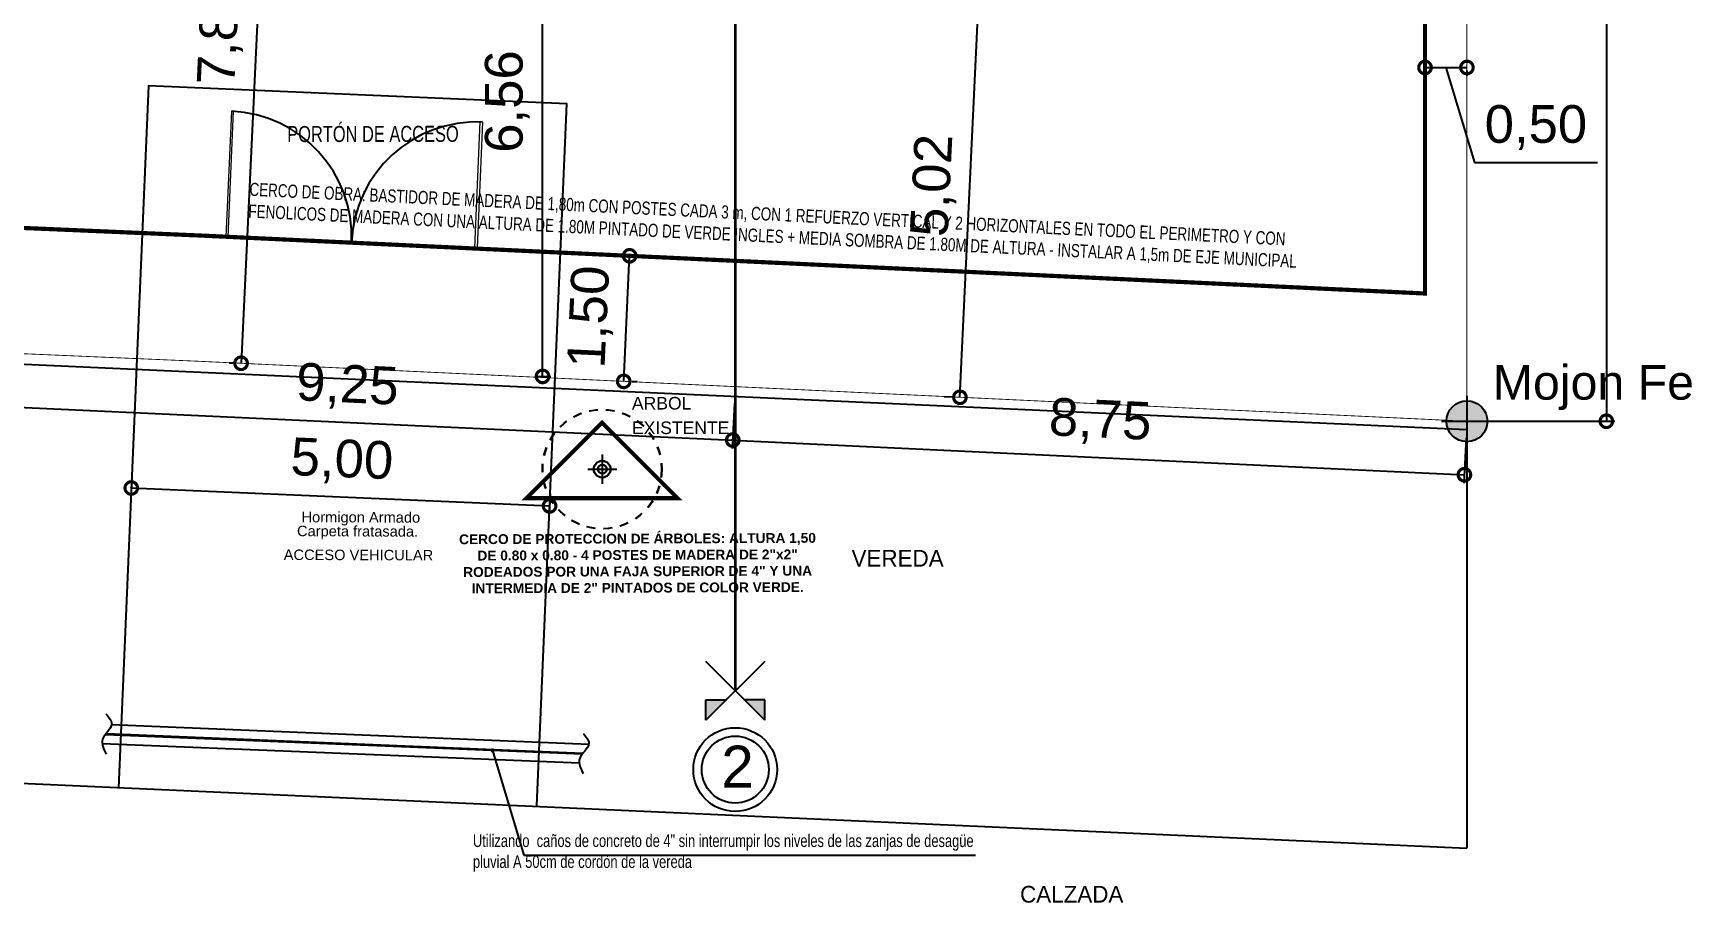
# Model space of a CAD drawing. Header units: millimetres. Extents: x 267 to 536, y -193 to 59.
# Drawn here: x 516.3 to 536.1, y -190.64 to -180.26 of the extents above; entities that cross this region are included whole.
import ezdxf
from ezdxf.enums import TextEntityAlignment as Align

# ---------------------------------------------------------------- set-up
doc = ezdxf.new("R2010")
doc.units = ezdxf.units.MM
doc.header["$LTSCALE"] = 20
for name, pattern in [('BORDER2', [0.875, 0.25, -0.125, 0.25, -0.125, 0, -0.125]), ('CENTRO', [50.8, 31.75, -6.35, 6.35, -6.35]), ('HIDD-CH', [0.1875, 0.125, -0.0625]), ('HIDDEN', [0.375, 0.25, -0.125])]:
    doc.linetypes.add(name, pattern=pattern)
for name, color, linetype in [('-lote y retiros', 1, 'Continuous'), ('-muros', 3, 'Continuous'), ('005', 240, 'Continuous'), ('005TEXTO220', 220, 'Continuous'), ('022A°A°', 150, 'Continuous'), ('02AGUA FRIA170', 170, 'Continuous'), ('02TEXTO220', 220, 'Continuous'), ('04', 4, 'Continuous'), ('arboles', 2, 'Continuous'), ('B-REFERENCIAS', 1, 'Continuous'), ('PDF_Arbol', 7, 'Continuous'), ('siluetas', 4, 'Continuous')]:
    doc.layers.add(name, color=color, linetype=linetype)
doc.layers.add('00 - EJES DE REPLANTEO', color=7, linetype='Continuous', true_color=0xf50000)
doc.layers.add('new', color=7, linetype='Continuous', true_color=0xf50000)
doc.layers.add('02', color=2, linetype='Continuous', lineweight=15)
doc.layers.add('03', color=3, linetype='Continuous', lineweight=30)
doc.styles.add('Arial', font='arial.ttf', dxfattribs={"height": 0.15})
doc.styles.add('Arial_1', font='arial.ttf', dxfattribs={"height": 0.002381})
doc.styles.add('BOOK', font='BKANT.TTF')
doc.styles.get("Standard").update_dxf_attribs({"font": 'arial.ttf'})
doc.styles.add('SWIS', font='swisscl.ttf')
doc.dimstyles.new('100', dxfattribs={"dimscale": 0, "dimtxt": 0.25, "dimasz": 0.2, "dimexe": 0.1, "dimexo": 0.25, "dimgap": 0.1, "dimtad": 1, "dimzin": 0, "dimdsep": 46, "dimtxsty": 'SWIS', "dimblk": 'ARCHTICK', "dimcen": 0.2, "dimdle": 0.25, "dimclrd": 1, "dimclre": 8, "dimclrt": 1, "dimazin": 0, "dimtfac": 1, "dimtix": 1, "dimtofl": 0, "dimtmove": 1, "dimatfit": 0, "dimfxl": 1, "dimtolj": 1, "dimtzin": 0, "dimlwd": -1, "dimlwe": -1, "dimarcsym": 0})
doc.dimstyles.new('H', dxfattribs={"dimtxt": 0.45, "dimasz": 0.3, "dimexe": 0.1, "dimexo": 0.2, "dimgap": 0.15, "dimtad": 1, "dimzin": 0, "dimtxsty": 'Standard', "dimblk": 'DOTSMALL', "dimcen": 0, "dimclrd": 256, "dimclre": 256, "dimaunit": 1, "dimadec": 3, "dimazin": 0, "dimtfac": 1, "dimtofl": 0, "dimtmove": 1, "dimatfit": 2, "dimldrblk": 'DOTSMALL', "dimfxl": 0.18, "dimtolj": 1, "dimtzin": 0, "dimlwd": -1, "dimlwe": -1, "dimarcsym": 2})
doc.dimstyles.get("Standard").update_dxf_attribs({"dimtxt": 0.18, "dimasz": 0.18, "dimexe": 0.18, "dimexo": 0.0625, "dimgap": 0.09, "dimtad": 0, "dimtih": 1, "dimtoh": 1, "dimdec": 4, "dimzin": 0, "dimdsep": 46, "dimtxsty": 'Standard', "dimcen": 0.09, "dimadec": 0, "dimazin": 0, "dimtfac": 1, "dimtdec": 4, "dimtofl": 0, "dimtmove": 0, "dimatfit": 3, "dimfxl": 1, "dimtolj": 1, "dimtzin": 0, "dimarcsym": 0})

# ---------------------------------------------------------------- blocks, each defined once
blk = doc.blocks.new('ejes de replanteo')
at = {"layer": '02AGUA FRIA170'}
h = blk.add_hatch(color=256, dxfattribs=at)
h.dxf.hatch_style = 1
h.paths.add_polyline_path([(20.168, 3.445), (20.418, 3.695), (20.168, 3.695)])
h = blk.add_hatch(color=256, dxfattribs=at)
h.dxf.hatch_style = 1
h.paths.add_polyline_path([(20.875, 3.445), (20.875, 3.695), (20.625, 3.695)])
for p, q in [((20.875, 4.142), (20.168, 3.445)), ((20.875, 3.445), (20.168, 4.142)), ((20.168, 3.445), (20.168, 3.685)), ((20.168, 3.685), (20.418, 3.685)), ((20.875, 3.685), (20.625, 3.685)), ((20.875, 3.445), (20.875, 3.685))]:
    blk.add_line(p, q, dxfattribs=at)
at = {"layer": '02AGUA FRIA170', "linetype": 'BORDER2', "const_width": 0.03}
blk.add_lwpolyline([(20.521, 38.897), (20.521, 3.794)], dxfattribs=at)
at = {"layer": '02AGUA FRIA170'}
for radius in [0.5, 0.4]:
    blk.add_circle((20.521, 2.853), radius, dxfattribs=at)
at = {"layer": '02AGUA FRIA170', "style": 'Arial'}
blk.add_text('2', height=0.5, dxfattribs=at).set_placement((20.354, 2.639))
blk = doc.blocks.new('MOJON')
at = {"layer": '00 - EJES DE REPLANTEO', "transparency": 33554495}
h = blk.add_hatch(color=254, dxfattribs=at)
h.dxf.hatch_style = 1
edge = h.paths.add_edge_path()
edge.add_arc((6849.914, 2586.609), 0.375, 0, 360)
at = {"layer": '00 - EJES DE REPLANTEO'}
for points in [[(6849.914, 2587.077), (6849.914, 2586.14)], [(6849.445, 2586.609), (6850.383, 2586.609)]]:
    blk.add_lwpolyline(points, dxfattribs=at)
blk.add_circle((6849.914, 2586.609), 0.375, dxfattribs=at)
blk = doc.blocks.new('_DotSmall')
at = {"color": 0, "linetype": 'ByBlock', "const_width": 0.5}
blk.add_lwpolyline([(-0.0625, 0, 1), (0.0625, 0, 1)], format="xyb", close=True, dxfattribs=at)
blk = doc.blocks.new('*D244')
at = {"layer": 'Defpoints', "color": 0, "transparency": 16777216}
for p in [(533.358, -173.389), (533.418, -184.893), (535.083, -184.893)]:
    blk.add_point(p, dxfattribs=at)
at = {"layer": 'new', "linetype": 'Continuous', "transparency": 16777216}
for p, q in [((533.558, -173.389), (535.183, -173.389)), ((535.083, -173.389), (535.083, -184.893)), ((533.618, -184.893), (535.183, -184.893))]:
    blk.add_line(p, q, dxfattribs=at)
at = {"layer": 'new', "transparency": 16777216, "xscale": 0.3, "yscale": 0.3, "zscale": 0.3}
for p, rotation in [((535.083, -173.389), 90), ((535.083, -184.893), 270)]:
    blk.add_blockref('_DotSmall', p, dxfattribs=dict(at, rotation=rotation))
at = {"layer": 'new', "color": 0, "transparency": 16777216, "insert": (534.662, -179.141), "char_height": 0.45, "attachment_point": 5, "rotation": 90}
blk.add_mtext('\\A1;11,50', dxfattribs=at)
blk = doc.blocks.new('*D247')
at = {"layer": 'Defpoints', "color": 0, "transparency": 16777216}
for p in [(515.437, -184.055), (524.681, -184.48), (524.652, -185.118)]:
    blk.add_point(p, dxfattribs=at)
at = {"layer": 'new', "linetype": 'Continuous', "transparency": 16777216}
for p, q in [((515.428, -184.255), (515.403, -184.793)), ((515.408, -184.693), (524.652, -185.118)), ((524.672, -184.68), (524.647, -185.218))]:
    blk.add_line(p, q, dxfattribs=at)
at = {"layer": 'new', "transparency": 16777216, "xscale": 0.3, "yscale": 0.3, "zscale": 0.3}
for p, rotation in [((515.408, -184.693), 177.3667596572945), ((524.652, -185.118), 357.3667596572945)]:
    blk.add_blockref('_DotSmall', p, dxfattribs=dict(at, rotation=rotation))
at = {"layer": 'new', "color": 0, "transparency": 16777216, "insert": (520.049, -184.486), "char_height": 0.45, "attachment_point": 5, "rotation": 357.3668}
blk.add_mtext('\\A1;9,25', dxfattribs=at)
blk = doc.blocks.new('*D248')
at = {"layer": 'Defpoints', "color": 0, "transparency": 16777216}
for p in [(524.681, -184.48), (533.418, -184.893), (533.388, -185.532)]:
    blk.add_point(p, dxfattribs=at)
at = {"layer": 'new', "linetype": 'Continuous', "transparency": 16777216}
for p, q in [((524.672, -184.68), (524.646, -185.218)), ((524.651, -185.118), (533.388, -185.532)), ((533.408, -185.093), (533.383, -185.632))]:
    blk.add_line(p, q, dxfattribs=at)
at = {"layer": 'new', "transparency": 16777216, "xscale": 0.3, "yscale": 0.3, "zscale": 0.3}
for p, rotation in [((524.651, -185.118), 177.2906453597542), ((533.388, -185.532), 357.2906453597543)]:
    blk.add_blockref('_DotSmall', p, dxfattribs=dict(at, rotation=rotation))
at = {"layer": 'new', "color": 0, "transparency": 16777216, "insert": (529.039, -184.905), "char_height": 0.45, "attachment_point": 5, "rotation": 357.2906}
blk.add_mtext('\\A1;8,75', dxfattribs=at)
blk = doc.blocks.new('_ArchTick')
at = {"color": 0, "linetype": 'ByBlock', "const_width": 0.15}
blk.add_lwpolyline([(-0.5, -0.5), (0.5, 0.5)], dxfattribs=at)
blk = doc.blocks.new('*D212')
at = {"layer": '-muros', "color": 1, "transparency": 16777216}
blk.add_arc((524.681, -173.389), 1.041, 0, 90, dxfattribs=at)
at = {"layer": 'Defpoints', "color": 0, "transparency": 16777216}
for p in [(524.681, -149.73), (525.583, -172.868), (515.224, -173.389), (536.07, -173.389), (524.681, -187.197)]:
    blk.add_point(p, dxfattribs=at)
at = {"layer": '-muros', "color": 1, "transparency": 16777216, "xscale": 0.2, "yscale": 0.2, "zscale": 0.2}
for p, rotation in [((524.681, -172.348), 179.9999999999998), ((525.722, -173.389), 270.0000000000001)]:
    blk.add_blockref('_ArchTick', p, dxfattribs=dict(at, rotation=rotation))
at = {"layer": '-muros', "color": 1, "transparency": 16777216, "insert": (525.579, -172.491), "char_height": 0.25, "attachment_point": 5, "rotation": 315, "style": 'SWIS'}
blk.add_mtext('\\A1;90.00°', dxfattribs=at)
blk = doc.blocks.new('*D240')
at = {"layer": 'Defpoints', "color": 0, "transparency": 16777216}
for p in [(517.483, -185.344), (522.479, -185.558), (522.464, -185.904)]:
    blk.add_point(p, dxfattribs=at)
at = {"layer": 'new', "linetype": 'Continuous', "transparency": 16777216}
for p, q in [((517.475, -185.544), (517.464, -185.79)), ((517.469, -185.69), (522.464, -185.904)), ((522.47, -185.758), (522.46, -186.004))]:
    blk.add_line(p, q, dxfattribs=at)
at = {"layer": 'new', "transparency": 16777216, "xscale": 0.3, "yscale": 0.3, "zscale": 0.3}
for p, rotation in [((517.469, -185.69), 177.5407760345747), ((522.464, -185.904), 357.5407760345747)]:
    blk.add_blockref('_DotSmall', p, dxfattribs=dict(at, rotation=rotation))
at = {"layer": 'new', "color": 0, "transparency": 16777216, "insert": (519.984, -185.377), "char_height": 0.45, "attachment_point": 5, "rotation": 357.5408}
blk.add_mtext('\\A1;5,00', dxfattribs=at)
blk = doc.blocks.new('*D241')
at = {"layer": 'Defpoints', "color": 0, "transparency": 16777216}
for p in [(523.382, -182.917), (523.42, -182.918), (523.311, -184.415)]:
    blk.add_point(p, dxfattribs=at)
at = {"layer": 'new', "linetype": 'Continuous', "transparency": 16777216}
for p, q in [((523.349, -184.417), (523.42, -182.918)), ((523.582, -182.926), (523.52, -182.923)), ((523.511, -184.424), (523.449, -184.422))]:
    blk.add_line(p, q, dxfattribs=at)
at = {"layer": 'new', "transparency": 16777216, "xscale": 0.3, "yscale": 0.3, "zscale": 0.3}
for p, rotation in [((523.42, -182.918), 87.29064535206135), ((523.349, -184.417), 267.2906453520613)]:
    blk.add_blockref('_DotSmall', p, dxfattribs=dict(at, rotation=rotation))
at = {"layer": 'new', "color": 0, "transparency": 16777216, "insert": (522.965, -183.648), "char_height": 0.45, "attachment_point": 5, "rotation": 87.2906}
blk.add_mtext('\\A1;1,50', dxfattribs=at)
blk = doc.blocks.new('*D237')
at = {"layer": 'Defpoints', "color": 0, "transparency": 16777216}
for p in [(532.918, -180.505), (533.418, -180.505), (533.418, -180.67)]:
    blk.add_point(p, dxfattribs=at)
at = {"layer": 'new', "linetype": 'Continuous', "transparency": 16777216}
for p, q in [((532.918, -180.67), (533.418, -180.67)), ((532.918, -180.705), (532.918, -180.77)), ((533.168, -180.67), (533.509, -181.806)), ((533.418, -180.705), (533.418, -180.77)), ((533.509, -181.806), (534.976, -181.806))]:
    blk.add_line(p, q, dxfattribs=at)
at = {"layer": 'new', "transparency": 16777216, "xscale": 0.3, "yscale": 0.3, "zscale": 0.3, "rotation": 180}
blk.add_blockref('_DotSmall', (532.918, -180.67), dxfattribs=at)
at = {"layer": 'new', "transparency": 16777216, "xscale": 0.3, "yscale": 0.3, "zscale": 0.3}
blk.add_blockref('_DotSmall', (533.418, -180.67), dxfattribs=at)
at = {"layer": 'new', "color": 0, "transparency": 16777216, "insert": (534.242, -181.386), "char_height": 0.45, "attachment_point": 5}
blk.add_mtext('\\A1;0,50', dxfattribs=at)
blk = doc.blocks.new('*D228')
at = {"layer": 'Defpoints', "color": 0, "transparency": 16777216}
for p in [(519.208, -176.376), (518.78, -184.201), (518.838, -184.203)]:
    blk.add_point(p, dxfattribs=at)
at = {"layer": 'new', "linetype": 'Continuous', "transparency": 16777216}
for p, q in [((519.15, -176.373), (518.78, -184.201)), ((519.008, -176.366), (519.051, -176.369)), ((518.638, -184.194), (518.68, -184.196))]:
    blk.add_line(p, q, dxfattribs=at)
at = {"layer": 'new', "transparency": 16777216, "xscale": 0.3, "yscale": 0.3, "zscale": 0.3}
for p, rotation in [((519.15, -176.373), 87.29064535206497), ((518.78, -184.201), 267.290645352065)]:
    blk.add_blockref('_DotSmall', p, dxfattribs=dict(at, rotation=rotation))
at = {"layer": 'new', "color": 0, "transparency": 16777216, "insert": (518.545, -180.267), "char_height": 0.45, "attachment_point": 5, "rotation": 87.2906}
blk.add_mtext('\\A1;7,84', dxfattribs=at)
blk = doc.blocks.new('*D229')
at = {"layer": 'Defpoints', "color": 0, "transparency": 16777216}
for p in [(522.098, -177.794), (522.38, -177.794), (522.098, -184.358)]:
    blk.add_point(p, dxfattribs=at)
at = {"layer": 'new', "linetype": 'Continuous', "transparency": 16777216}
for p, q in [((522.298, -177.794), (522.48, -177.794)), ((522.38, -184.358), (522.38, -177.794)), ((522.298, -184.358), (522.48, -184.358))]:
    blk.add_line(p, q, dxfattribs=at)
at = {"layer": 'new', "transparency": 16777216, "xscale": 0.3, "yscale": 0.3, "zscale": 0.3}
for p, rotation in [((522.38, -177.794), 90), ((522.38, -184.358), 270)]:
    blk.add_blockref('_DotSmall', p, dxfattribs=dict(at, rotation=rotation))
at = {"layer": 'new', "color": 0, "transparency": 16777216, "insert": (521.959, -181.076), "char_height": 0.45, "attachment_point": 5, "rotation": 90}
blk.add_mtext('\\A1;6,56', dxfattribs=at)
blk = doc.blocks.new('*D230')
at = {"layer": 'Defpoints', "color": 0, "transparency": 16777216}
for p in [(527.601, -179.592), (527.612, -179.593), (527.374, -184.607)]:
    blk.add_point(p, dxfattribs=at)
at = {"layer": 'new', "linetype": 'Continuous', "transparency": 16777216}
for p, q in [((527.364, -184.607), (527.601, -179.592)), ((527.412, -179.583), (527.501, -179.588)), ((527.175, -184.598), (527.264, -184.602))]:
    blk.add_line(p, q, dxfattribs=at)
at = {"layer": 'new', "transparency": 16777216, "xscale": 0.3, "yscale": 0.3, "zscale": 0.3}
for p, rotation in [((527.601, -179.592), 87.29064535206469), ((527.364, -184.607), 267.2906453520647)]:
    blk.add_blockref('_DotSmall', p, dxfattribs=dict(at, rotation=rotation))
at = {"layer": 'new', "color": 0, "transparency": 16777216, "insert": (527.062, -182.08), "char_height": 0.45, "attachment_point": 5, "rotation": 87.2906}
blk.add_mtext('\\A1;5,02', dxfattribs=at)

msp = doc.modelspace()

# ---------------------------------------------------------------- linework, layer by layer
at = {"layer": '-lote y retiros', "linetype": 'CENTRO', "ltscale": 0.01, "const_width": 0.01}
msp.add_lwpolyline([(515.437, -184.055), (518.251, -184.176), (527.374, -184.607), (533.418, -184.893), (533.418, -154.727), (512.232, -153.945), (511.437, -153.944), (513.435, -168.985), (515.437, -184.055)], dxfattribs=at)
for points in [[(515.399, -184.177), (533.413, -184.993)], [(533.418, -184.893), (533.418, -189.988)], [(515.172, -189.172), (533.418, -189.988)]]:
    msp.add_lwpolyline(points)
at = {"layer": '005'}
msp.add_lwpolyline([(522.31, -189.482), (522.67, -181.105), (517.675, -180.89), (517.315, -189.268)], dxfattribs=at)
at = {"layer": '005', "linetype": 'HIDDEN'}
for centre, start, end in [((518.6, -182.69), 357.5408, 87.5408), ((521.598, -182.819), 87.5408, 177.5408)]:
    msp.add_arc(centre, 1.5, start, end, dxfattribs=at)
at = {"layer": '02'}
for points in [[(518.625, -182.691), (518.69, -181.193), (518.665, -181.192), (518.6, -182.69), (518.625, -182.691)], [(521.573, -182.818), (521.637, -181.319), (521.662, -181.321), (521.598, -182.819), (521.573, -182.818)]]:
    msp.add_lwpolyline(points, dxfattribs=at)
at = {"layer": '022A°A°', "color": 242, "true_color": 0xcd2027}
msp.add_circle((523.09, -185.465), 0.1, dxfattribs=at)
at = {"layer": '03', "const_width": 0.05}
msp.add_lwpolyline([(532.918, -183.368), (532.918, -155.208), (512.223, -154.445), (512.008, -154.445), (513.931, -168.919), (515.744, -182.567), (518.318, -182.677), (527.445, -183.109)], close=True, dxfattribs=at)
msp.add_lwpolyline([(522.189, -185.811), (523.09, -184.91), (523.991, -185.811), (522.189, -185.811)], dxfattribs=at)
at = {"layer": 'arboles'}
for points in [[(523.094, -185.64), (523.094, -185.29)], [(522.919, -185.465), (523.269, -185.465)]]:
    msp.add_lwpolyline(points, dxfattribs=at)
msp.add_circle((523.094, -185.465), 0.1, dxfattribs=at)
at = {"layer": 'B-REFERENCIAS'}
for points in [[(522.931, -188.752), (517.234, -188.518)], [(522.82, -188.977), (517.12, -188.744)], [(522.855, -188.869), (517.164, -188.636)], [(522.862, -188.859), (517.172, -188.626)]]:
    msp.add_lwpolyline(points, dxfattribs=at)
for points in [[(517.167, -188.386), (517.235, -188.508), (517.126, -188.69), (517.169, -188.867)], [(522.865, -188.619), (522.932, -188.741), (522.823, -188.924), (522.866, -189.1)]]:
    msp.add_spline(points, degree=3, dxfattribs=at)
at = {"layer": 'PDF_Arbol', "lineweight": 30}
msp.add_circle((523.094, -185.465), 0.0524, dxfattribs=at)
at = {"layer": 'siluetas', "color": 84, "linetype": 'HIDD-CH', "ltscale": 0.001}
msp.add_circle((523.09, -185.465), 0.712, dxfattribs=at)
at = {"layer": 'siluetas', "color": 84, "linetype": 'HIDD-CH', "ltscale": 0.01}
msp.add_circle((523.094, -185.465), 0.712, dxfattribs=at)

# ---------------------------------------------------------------- block references
at = {"layer": '00 - EJES DE REPLANTEO', "xscale": 0.65, "yscale": 0.65, "zscale": 0.65}
msp.add_blockref('MOJON', (-3919.026, -1866.189), dxfattribs=at)
at = {"layer": '04'}
msp.add_blockref('ejes de replanteo', (504.16, -191.905), dxfattribs=at)

# ---------------------------------------------------------------- texts
at = {"layer": '005TEXTO220', "extrusion": (-7.84946e-07, -1.4335e-05, 1), "style": 'Arial'}
for s, p in [('Hormigon Armado', (520.21, -186.101, 0.002)), ('Carpeta fratasada.', (520.171, -186.268, 0.002)), ('ACCESO VEHICULAR', (520.182, -186.552, 0.002))]:
    msp.add_text(s, height=0.125, rotation=359.7869, dxfattribs=at).set_placement(p, align=Align.CENTER)
at = {"layer": '005TEXTO220', "style": 'BOOK'}
for s, p in [('VEREDA', (526.07, -186.629, 0)), ('CALZADA', (528.082, -190.64))]:
    msp.add_text(s, height=0.2, dxfattribs=at).set_placement(p)
at = {"layer": '005TEXTO220', "attachment_point": 1, "style": 'Arial_1'}
for s, insert, char_height, width in [('Mojon Fe', (533.727, -184.223), 0.4126, 17.56608), ('ARBOL', (523.447, -184.603), 0.15, 1.33882), ('EXISTENTE', (523.447, -184.896), 0.15, 1.33882)]:
    msp.add_mtext(s, dxfattribs=dict(at, insert=insert, char_height=char_height, width=width))
at = {"layer": '02TEXTO220', "insert": (523.515, -186.588), "char_height": 0.156435, "width": 4.49342, "attachment_point": 5, "rotation": 0.2328, "style": 'SWIS'}
msp.add_mtext('{\\fArial|b1|i0|c0|p34;\\H0.75x;\\C0;CERCO DE PROTECCION DE ÁRBOLES: ALTURA 1,50 DE 0.80 x 0.80 - 4 POSTES DE MADERA DE 2"x2" RODEADOS POR UNA FAJA SUPERIOR DE 4" Y UNA INTERMEDIA DE 2" PINTADOS DE COLOR VERDE.}', dxfattribs=at)
at = {"layer": 'B-REFERENCIAS', "attachment_point": 1, "style": 'SWIS'}
for s, insert, char_height, width, rotation in [('PORTÓN DE ACCESO', (519.331, -181.369), 0.19128, 2.97759, 0.0938), ('\\A1;CERCO DE OBRA: BASTIDOR DE MADERA DE 1,80m CON POSTES CADA 3 m, CON 1 REFUERZO VERTICAL Y 2 HORIZONTALES EN TODO EL PERIMETRO Y CON FENOLICOS DE MADERA CON UNA ALTURA DE 1.80M PINTADO DE VERDE INGLES + MEDIA SOMBRA DE 1.80M DE ALTURA - INSTALAR A 1,5m DE EJE MUNICIPAL', (518.885, -182.044), 0.156435, 12.6905, 357.2535)]:
    msp.add_mtext(s, dxfattribs=dict(at, insert=insert, char_height=char_height, width=width, rotation=rotation))
at = {"layer": 'B-REFERENCIAS', "insert": (521.549, -189.826), "char_height": 0.2, "width": 6.00992, "attachment_point": 1, "style": 'SWIS'}
msp.add_mtext('{\\H0.75x;\\C0;Utilizando  caños de concreto de 4" sin interrumpir los niveles de las zanjas de desagüe pluvial A 50cm de cordòn de la vereda}', dxfattribs=at)

# ---------------------------------------------------------------- dimensions: what is measured, and where the dimension line sits
at = {"layer": '-muros'}
dim = msp.add_angular_dim_2l(base=(525.583, -172.868), line1=((515.224, -173.389), (536.07, -173.389)), line2=((524.681, -149.73), (524.681, -187.197)), dimstyle='100', override={"dimscale": 1}, dxfattribs=at)
dim.commit()
dim.dimension.update_dxf_attribs({"geometry": '*D212', "text_midpoint": (525.579, -172.491)})
at = {"layer": 'new', "color": 1, "true_color": 0xfa0000}
dim = msp.add_linear_dim(base=(535.083, -184.893), p1=(533.358, -173.389), p2=(533.418, -184.893), angle=90, dimstyle='H', dxfattribs=at)
dim.commit()
dim.dimension.update_dxf_attribs({"geometry": '*D244', "text_midpoint": (534.662, -179.141)})
for p1, p2, distance, picture, middle in [((519.208, -176.376), (518.838, -184.203), -0.058, '*D228', (518.545, -180.267)), ((522.098, -184.358), (522.098, -177.794), -0.282, '*D229', (521.959, -181.076)), ((527.374, -184.607), (527.612, -179.593), 0.011, '*D230', (527.062, -182.08)), ((532.918, -180.505), (533.418, -180.505), -0.165, '*D237', (533.659, -181.386)), ((523.311, -184.415), (523.382, -182.917), -0.038, '*D241', (522.965, -183.648)), ((515.437, -184.055), (524.681, -184.48), -0.639, '*D247', (520.049, -184.486)), ((524.681, -184.48), (533.418, -184.893), -0.639, '*D248', (529.039, -184.905)), ((517.483, -185.344), (522.479, -185.558), -0.347, '*D240', (519.984, -185.377))]:
    dim = msp.add_aligned_dim(p1=p1, p2=p2, distance=distance, dimstyle='H', dxfattribs=at)
    dim.commit()
    dim.dimension.update_dxf_attribs({"geometry": picture, "text_midpoint": middle})

# ---------------------------------------------------------------- leaders
at = {"layer": 'B-REFERENCIAS'}
msp.add_leader([(521.783, -188.823), (522.156, -190.072), (527.549, -190.072)], dimstyle='Standard', override={"dimasz": 0.05, "dimldrblk": 'Dot'}, dxfattribs=at)

doc.saveas('drawing.dxf')
